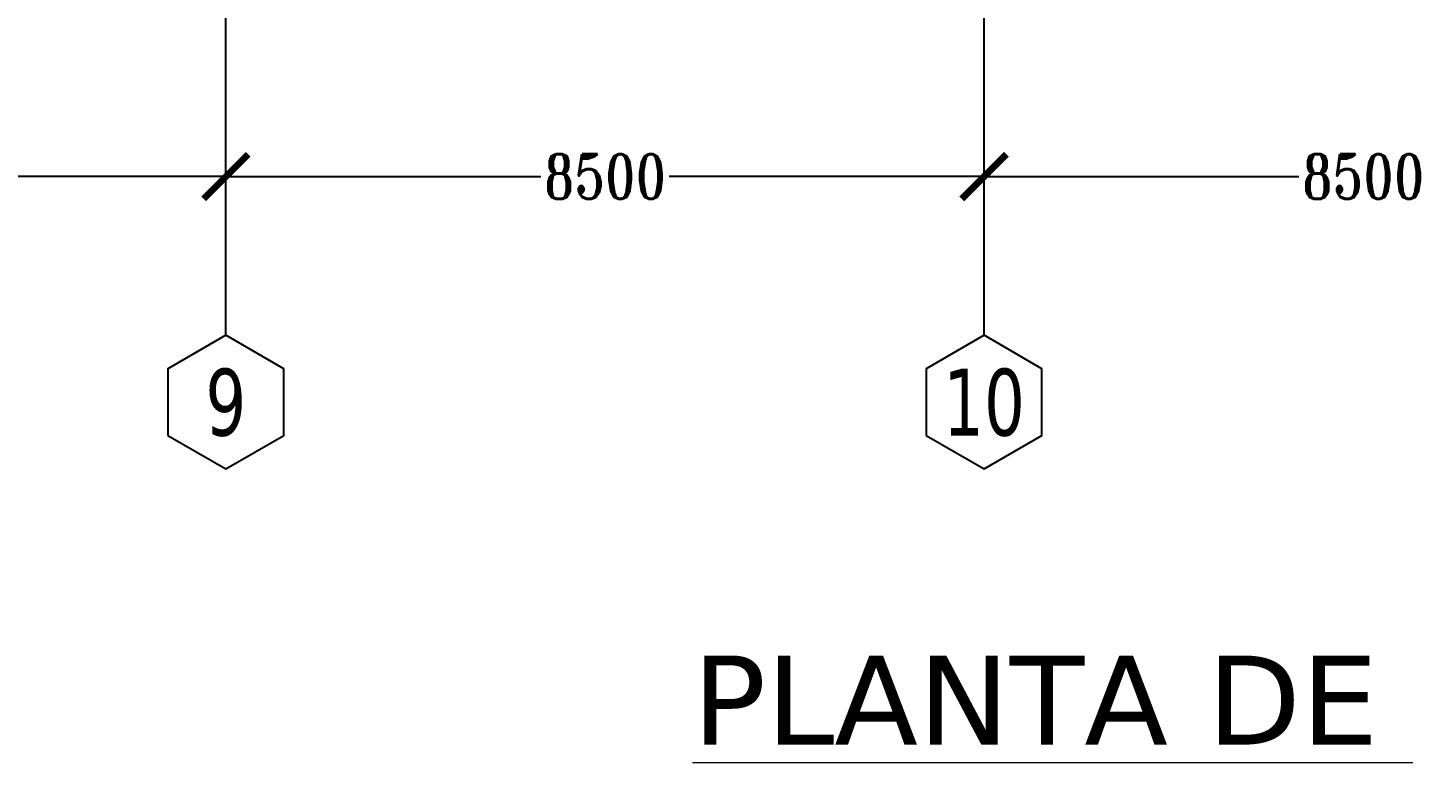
# Model space of a CAD drawing. Header units: millimetres. Extents: x -1702 to 79495, y -21906 to 33736.
# Drawn here: x 19673 to 35099, y -10573 to -2327 of the extents above; entities that cross this region are included whole.
import ezdxf
from ezdxf.enums import TextEntityAlignment as Align

# ---------------------------------------------------------------- set-up
doc = ezdxf.new("R2010")
doc.units = ezdxf.units.MM
doc.header["$LTSCALE"] = 0.9
for name, color, linetype in [('COTAS', 8, 'Continuous'), ('HCB-EJES', 1, 'Continuous'), ('HCB-ROTULOS', 2, 'Continuous')]:
    doc.layers.add(name, color=color, linetype=linetype)
doc.layers.add('HCB-TEXT-H1', color=6, linetype='Continuous', lineweight=18)
doc.styles.add('ROMANT', font='romant.shx', dxfattribs={"width": 0.8})
doc.styles.add('VERDANA', font='verdana.ttf')
doc.dimstyles.new('1.125', dxfattribs={"dimscale": 0, "dimtxt": 500, "dimasz": 500, "dimexe": 4, "dimexo": 4, "dimgap": 15, "dimtad": 0, "dimdec": 0, "dimzin": 4, "dimdsep": 46, "dimtxsty": 'ROMANT', "dimblk": 'ARCHTICK', "dimcen": -10, "dimclrd": 256, "dimclrt": 3, "dimadec": 0, "dimazin": 0, "dimtfac": 1, "dimtdec": 0, "dimtix": 1, "dimtmove": 0, "dimatfit": 0, "dimldrblk": 'OBLIQUE', "dimfxl": 0.05, "dimtolj": 1, "dimtzin": 0, "dimarcsym": 0})

# ---------------------------------------------------------------- blocks, each defined once
blk = doc.blocks.new('_ArchTick')
at = {"color": 0, "linetype": 'ByBlock', "const_width": 0.15}
blk.add_lwpolyline([(-0.5, -0.5), (0.5, 0.5)], dxfattribs=at)
blk = doc.blocks.new('*D626')
at = {"layer": 'COTAS', "color": 0, "lineweight": -2, "transparency": 16777216}
for p, q in [((13397, -5776), (13397, -3996)), ((21897, -5776), (21897, -3996))]:
    blk.add_line(p, q, dxfattribs=at)
at = {"layer": 'COTAS', "lineweight": -2, "transparency": 16777216}
for p, q in [((13397, -4000), (16927, -4000)), ((21897, -4000), (18366, -4000))]:
    blk.add_line(p, q, dxfattribs=at)
at = {"layer": 'Defpoints', "color": 0, "transparency": 16777216}
for p in [(13397, -4000), (13397, -5780), (21897, -5780)]:
    blk.add_point(p, dxfattribs=at)
at = {"layer": 'COTAS', "lineweight": -2, "transparency": 16777216, "xscale": 500, "yscale": 500, "zscale": 500, "rotation": 180}
blk.add_blockref('_ArchTick', (13397, -4000), dxfattribs=at)
at = {"layer": 'COTAS', "lineweight": -2, "transparency": 16777216, "xscale": 500, "yscale": 500, "zscale": 500}
blk.add_blockref('_ArchTick', (21897, -4000), dxfattribs=at)
at = {"layer": 'COTAS', "color": 3, "transparency": 16777216, "insert": (17647, -4000), "char_height": 500, "attachment_point": 5, "style": 'ROMANT'}
blk.add_mtext('\\A1;8500', dxfattribs=at)
blk = doc.blocks.new('_Oblique')
at = {"color": 0, "linetype": 'ByBlock', "lineweight": -2}
blk.add_line((-0.5, -0.5), (0.5, 0.5), dxfattribs=at)
blk = doc.blocks.new('*D627')
at = {"layer": 'COTAS', "color": 0, "lineweight": -2, "transparency": 16777216}
for p, q in [((21897, -5776), (21897, -3996)), ((30397, -5776), (30397, -3996))]:
    blk.add_line(p, q, dxfattribs=at)
at = {"layer": 'COTAS', "lineweight": -2, "transparency": 16777216}
for p, q in [((21897, -4000), (25427, -4000)), ((30397, -4000), (26866, -4000))]:
    blk.add_line(p, q, dxfattribs=at)
at = {"layer": 'Defpoints', "color": 0, "transparency": 16777216}
for p in [(21897, -4000), (21897, -5780), (30397, -5780)]:
    blk.add_point(p, dxfattribs=at)
at = {"layer": 'COTAS', "lineweight": -2, "transparency": 16777216, "xscale": 500, "yscale": 500, "zscale": 500, "rotation": 180}
blk.add_blockref('_ArchTick', (21897, -4000), dxfattribs=at)
at = {"layer": 'COTAS', "lineweight": -2, "transparency": 16777216, "xscale": 500, "yscale": 500, "zscale": 500}
blk.add_blockref('_ArchTick', (30397, -4000), dxfattribs=at)
at = {"layer": 'COTAS', "color": 3, "transparency": 16777216, "insert": (26147, -4000), "char_height": 500, "attachment_point": 5, "style": 'ROMANT'}
blk.add_mtext('\\A1;8500', dxfattribs=at)
blk = doc.blocks.new('*D628')
at = {"layer": 'COTAS', "color": 0, "lineweight": -2, "transparency": 16777216}
for p, q in [((30397, -5776), (30397, -3996)), ((38897, -5776), (38897, -3996))]:
    blk.add_line(p, q, dxfattribs=at)
at = {"layer": 'COTAS', "lineweight": -2, "transparency": 16777216}
for p, q in [((30397, -4000), (33927, -4000)), ((38897, -4000), (35366, -4000))]:
    blk.add_line(p, q, dxfattribs=at)
at = {"layer": 'Defpoints', "color": 0, "transparency": 16777216}
for p in [(30397, -4000), (30397, -5780), (38897, -5780)]:
    blk.add_point(p, dxfattribs=at)
at = {"layer": 'COTAS', "lineweight": -2, "transparency": 16777216, "xscale": 500, "yscale": 500, "zscale": 500, "rotation": 180}
blk.add_blockref('_ArchTick', (30397, -4000), dxfattribs=at)
at = {"layer": 'COTAS', "lineweight": -2, "transparency": 16777216, "xscale": 500, "yscale": 500, "zscale": 500}
blk.add_blockref('_ArchTick', (38897, -4000), dxfattribs=at)
at = {"layer": 'COTAS', "color": 3, "transparency": 16777216, "insert": (34647, -4000), "char_height": 500, "attachment_point": 5, "style": 'ROMANT'}
blk.add_mtext('\\A1;8500', dxfattribs=at)

msp = doc.modelspace()

# ---------------------------------------------------------------- linework, layer by layer
at = {"layer": 'HCB-EJES'}
for p, q in [((21896.7, -5780.2), (21896.7, 31280.5)), ((30396.7, -5780.2), (30396.7, 31280.5))]:
    msp.add_line(p, q, dxfattribs=at)
at = {"layer": 'HCB-ROTULOS'}
for points in [[(21247.2, -6905.2), (21896.7, -7280.2), (22546.2, -6905.2), (22546.2, -6155.2), (21896.7, -5780.2), (21247.2, -6155.2)], [(29747.2, -6905.2), (30396.7, -7280.2), (31046.2, -6905.2), (31046.2, -6155.2), (30396.7, -5780.2), (29747.2, -6155.2)]]:
    msp.add_lwpolyline(points, close=True, dxfattribs=at)

# ---------------------------------------------------------------- texts
at = {"layer": 'HCB-ROTULOS', "color": 4, "style": 'VERDANA', "width": 0.7}
for s, p in [('9', (21896.7, -6530.2)), ('10', (30396.7, -6530.2))]:
    msp.add_text(s, height=750, dxfattribs=at).set_placement(p, align=Align.MIDDLE_CENTER)
at = {"layer": 'HCB-TEXT-H1', "style": 'VERDANA'}
msp.add_text('%%UPLANTA DE PISO 11 N.E. +44.55m', height=1000, dxfattribs=at).set_placement((38896.7, -9872.7), align=Align.MIDDLE_CENTER)

# ---------------------------------------------------------------- dimensions: what is measured, and where the dimension line sits
at = {"layer": 'COTAS'}
for base, p1, p2, picture, middle in [((13396.7, -4000), (21896.7, -5780.2), (13396.7, -5780.2), '*D626', (17646.7, -4000)), ((21896.7, -4000), (30396.7, -5780.2), (21896.7, -5780.2), '*D627', (26146.7, -4000)), ((30396.7, -4000), (38896.7, -5780.2), (30396.7, -5780.2), '*D628', (34646.7, -4000))]:
    dim = msp.add_linear_dim(base=base, p1=p1, p2=p2, dimstyle='1.125', override={"dimscale": 1}, dxfattribs=at)
    dim.commit()
    dim.dimension.update_dxf_attribs({"geometry": picture, "text_midpoint": middle})

doc.saveas('drawing.dxf')
